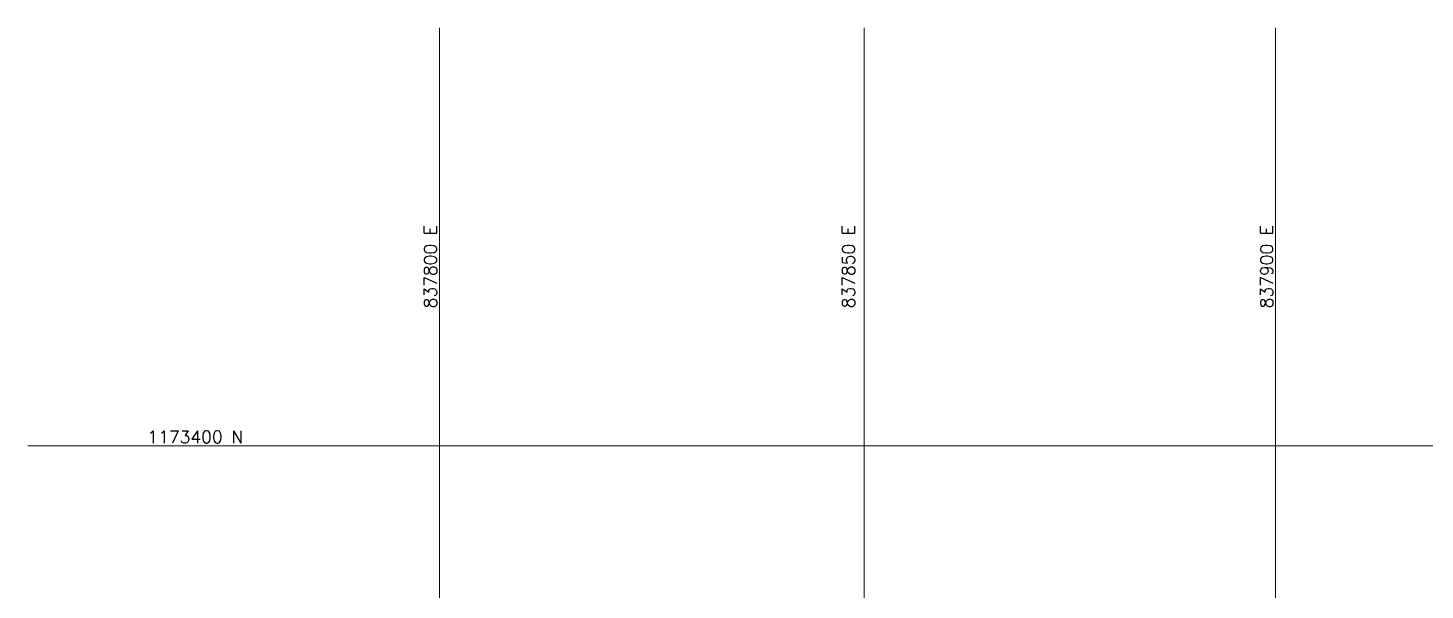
# Model space of a CAD drawing. Header units: millimetres. Extents: x 837111 to 838100, y 1172930 to 1173673.
# Drawn here: x 837750 to 837917.1, y 1173382.8 to 1173450 of the extents above; entities that cross this region are included whole.
import ezdxf

# ---------------------------------------------------------------- set-up
doc = ezdxf.new("R2010")
doc.units = ezdxf.units.MM
doc.layers.add('Coordenadas', color=8, linetype='Continuous', lineweight=9)
doc.layers.add('INT_COTAS 100', color=2, linetype='Continuous')
doc.styles.add('ROMANS', font='romans.shx')

# ---------------------------------------------------------------- blocks, each defined once
blk = doc.blocks.new('COTAS PP1')
at = {"layer": 'INT_COTAS 100', "style": 'ROMANS'}
blk.add_text('837800 E', height=1.5, rotation=52.90923, dxfattribs=at).set_placement((-4.615, 117.515))

msp = doc.modelspace()

# ---------------------------------------------------------------- linework, layer by layer
at = {"layer": 'Coordenadas'}
for p, q in [((837799.2, 1173450), (837799.2, 1173100)), ((837850, 1173450), (837850, 1173100)), ((837899.179, 1173450), (837899.179, 1173100)), ((837750, 1173400), (838100, 1173400)), ((837750, 1173400), (838100, 1173400))]:
    msp.add_line(p, q, dxfattribs=at)

# ---------------------------------------------------------------- block references
at = {"layer": 'INT_COTAS 100', "rotation": 37.09076668030418}
msp.add_blockref('COTAS PP1', (837873.428, 1173325.514), dxfattribs=at)

# ---------------------------------------------------------------- texts
at = {"layer": 'Coordenadas', "color": 2, "style": 'ROMANS'}
for s, p in [('837850 E', (837848.875, 1173416.47)), ('837900 E', (837898.875, 1173416.47))]:
    msp.add_text(s, height=1.5, rotation=90, dxfattribs=at).set_placement(p)
msp.add_text('1173400 N', height=1.5, dxfattribs=at).set_placement((837764.281, 1173400.329))

doc.saveas('drawing.dxf')
